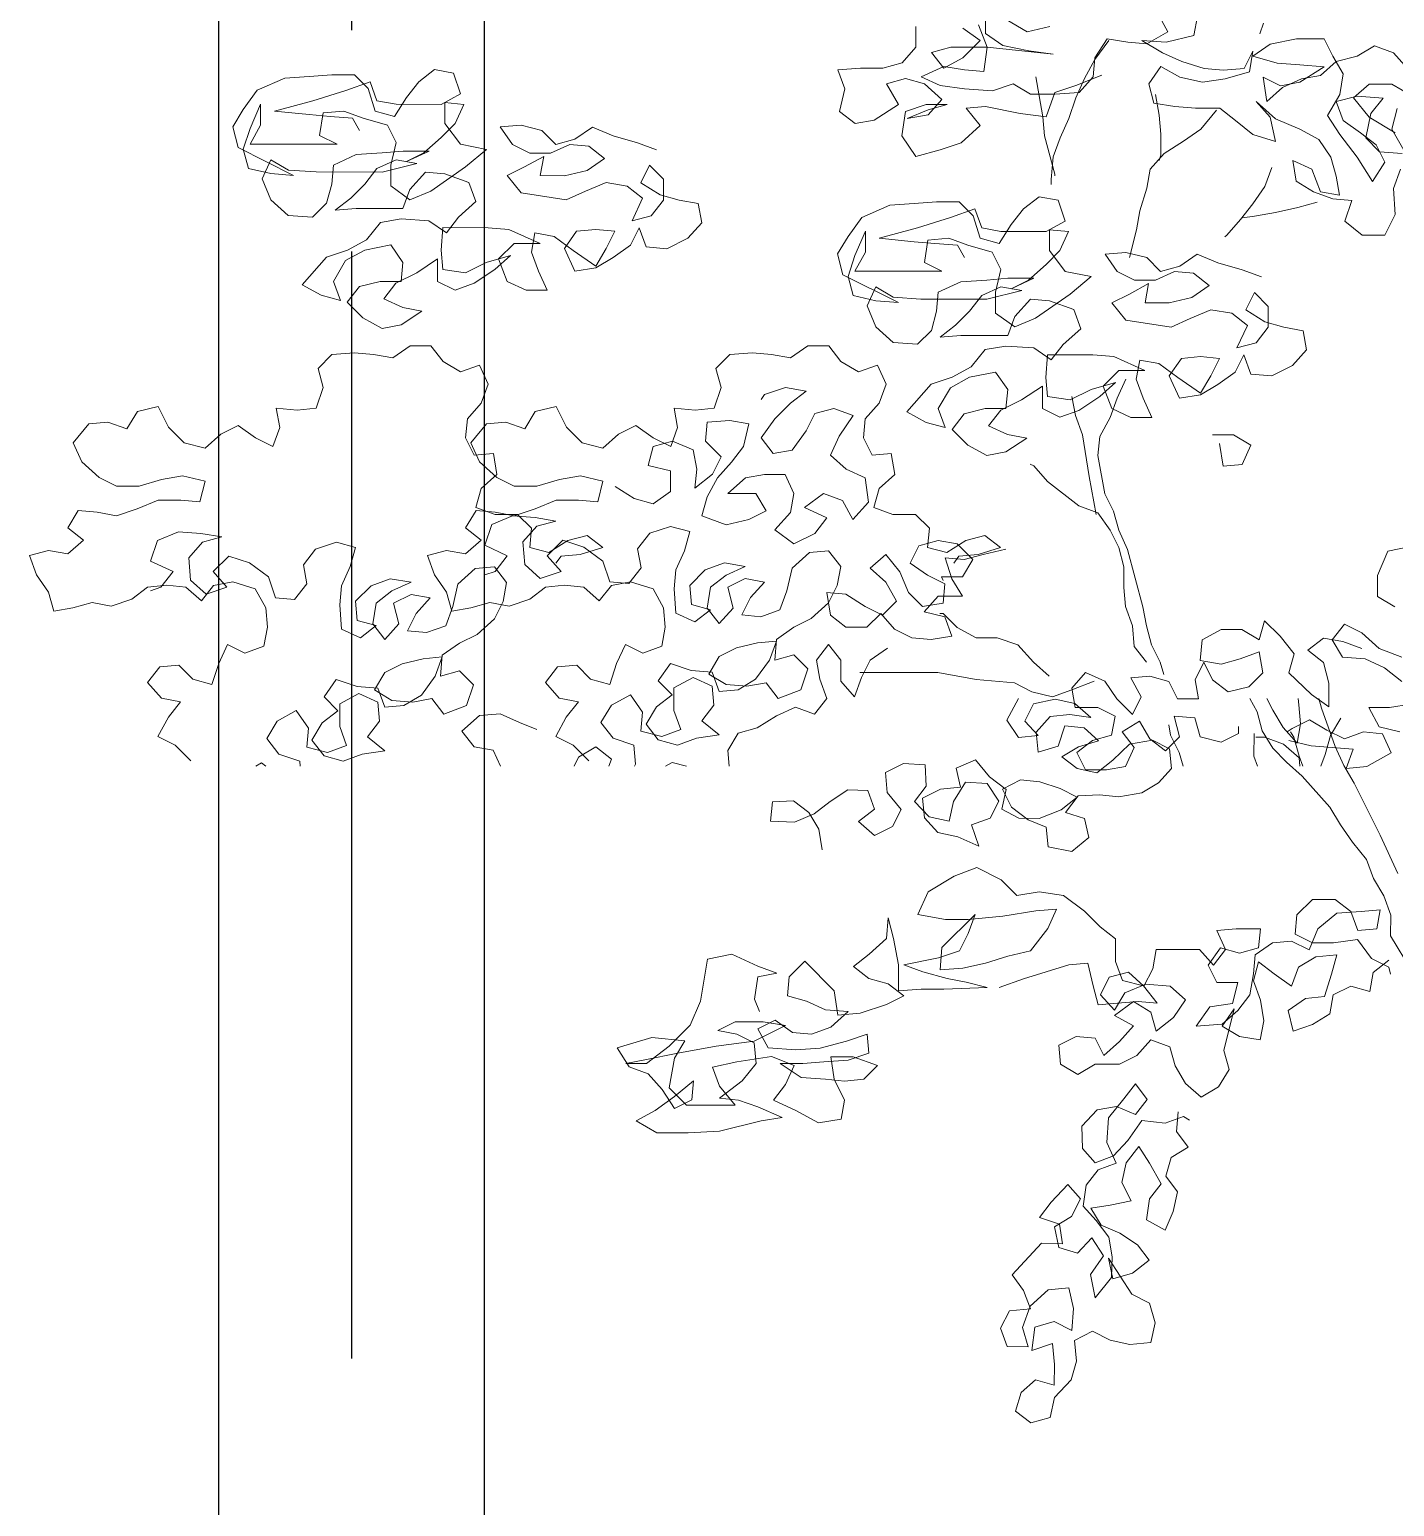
# Model space of a CAD drawing. Header units: metres. Extents: x -58 to 722, y -1100 to 345.
# Drawn here: x 196.972 to 197.742, y -487.967 to -487.133 of the extents above; entities that cross this region are included whole.
import ezdxf

# ---------------------------------------------------------------- set-up
doc = ezdxf.new("R2010")
doc.units = ezdxf.units.M
doc.header["$MEASUREMENT"] = 0
doc.linetypes.add('CENTER2', pattern=[1.125, 0.75, -0.125, 0.125, -0.125])
doc.linetypes.add('CENTERX2', pattern=[4, 2.5, -0.5, 0.5, -0.5])
doc.layers.add('FSR_ARQ_006ARBOLES', color=74, linetype='Continuous', lineweight=0)
doc.layers.add('FSR_ARQ_010MUROBAJO', color=33, linetype='Continuous')
doc.layers.add('FSR_ARQ_016EJES', color=135, linetype='CENTER2')

# ---------------------------------------------------------------- blocks, each defined once
blk = doc.blocks.new('arboles fsr 01')
at = {"layer": 'FSR_ARQ_006ARBOLES'}
for points in [[(186.21556, -35.21527), (186.20483, -35.21955), (186.19624, -35.22241), (186.19266, -35.23242), (186.18193, -35.23098), (186.16763, -35.2281), (186.15976, -35.22881), (186.16548, -35.23597), (186.1576, -35.24311), (186.14902, -35.24596), (186.139, -35.24882), (186.13329, -35.24023), (186.13473, -35.23022), (186.14331, -35.22736), (186.1519, -35.22737), (186.14403, -35.22951), (186.13544, -35.23308), (186.14403, -35.23166), (186.14975, -35.22522), (186.14261, -35.21878), (186.13474, -35.21663), (186.12687, -35.21877), (186.13187, -35.22735), (186.12185, -35.23378), (186.11398, -35.2352), (186.10755, -35.23019), (186.10971, -35.2209), (186.10685, -35.21303), (186.11615, -35.21232), (186.12545, -35.21233), (186.13332, -35.21019), (186.13905, -35.20376), (186.13905, -35.19518)], [(186.15836, -35.19591), (186.16551, -35.20092), (186.15835, -35.20807), (186.15048, -35.21235), (186.14548, -35.20591), (186.15335, -35.20377), (186.16837, -35.20379), (186.19554, -35.20667), (186.18553, -35.20523), (186.17481, -35.20308), (186.16766, -35.19806), (186.16767, -35.18948)], [(186.17625, -35.19235), (186.18482, -35.19736), (186.19412, -35.19523)], [(186.23847, -35.18955), (186.24275, -35.19742), (186.23417, -35.20242), (186.2263, -35.20169), (186.21772, -35.20026), (186.21271, -35.20812), (186.21198, -35.21598), (186.20626, -35.22242), (186.19624, -35.22312), (186.18623, -35.22311), (186.17908, -35.21881), (186.1705, -35.22167), (186.15906, -35.22094), (186.14904, -35.2195), (186.14118, -35.21592), (186.15048, -35.21164), (186.15906, -35.21307), (186.16693, -35.2138), (186.16837, -35.20379), (186.1648, -35.19449)], [(186.25492, -35.19099), (186.25348, -35.19886), (186.24204, -35.20171), (186.23202, -35.20098), (186.2406, -35.206), (186.24847, -35.20958), (186.25776, -35.21245), (186.26563, -35.21317), (186.27421, -35.21247), (186.27779, -35.20532), (186.27635, -35.2139), (186.26634, -35.21675), (186.25704, -35.21817), (186.24774, -35.21602), (186.23988, -35.21172), (186.23487, -35.21887), (186.23701, -35.22674), (186.24559, -35.22817), (186.25417, -35.2289), (186.26418, -35.22891), (186.27061, -35.23392), (186.27776, -35.23965), (186.28706, -35.24252), (186.28492, -35.2325), (186.2792, -35.22606), (186.28706, -35.23322), (186.29707, -35.23752), (186.30494, -35.24182), (186.30994, -35.24897), (186.31207, -35.25684), (186.3135, -35.26471), (186.30563, -35.26327), (186.30206, -35.25397), (186.2942, -35.25039), (186.29562, -35.25897), (186.30277, -35.26327), (186.31064, -35.26614), (186.3185, -35.26686), (186.31563, -35.27544), (186.32278, -35.28117), (186.33208, -35.28118), (186.33638, -35.2726), (186.33567, -35.26187), (186.33854, -35.25401)], [(186.33998, -35.24614), (186.33498, -35.23755), (186.33713, -35.22897)], [(186.34357, -35.22397), (186.335, -35.21896), (186.3257, -35.21895), (186.31926, -35.22466), (186.32569, -35.23254), (186.33641, -35.23898)], [(186.33926, -35.24757), (186.32996, -35.24685), (186.32425, -35.24112), (186.3264, -35.23111), (186.33141, -35.22468), (186.32069, -35.22395), (186.3121, -35.22609), (186.31496, -35.23396), (186.3221, -35.23897), (186.32854, -35.24398), (186.33211, -35.25114), (186.32709, -35.259), (186.32066, -35.24898), (186.31352, -35.23968), (186.30852, -35.23181), (186.31354, -35.22323), (186.31497, -35.21465), (186.31069, -35.20749), (186.30712, -35.20034), (186.29568, -35.20033), (186.28495, -35.20246), (186.27779, -35.20746), (186.2878, -35.21033), (186.2971, -35.21106), (186.30711, -35.21178), (186.29709, -35.21821), (186.28922, -35.21963), (186.28207, -35.21605), (186.28349, -35.22606), (186.28994, -35.22035), (186.29781, -35.21678), (186.30568, -35.21535), (186.31212, -35.20964), (186.3207, -35.2075), (186.32786, -35.20322), (186.33572, -35.20608), (186.34144, -35.21253)], [(186.28209, -35.19388), (186.28066, -35.19817)], [(186.21843, -35.20097), (186.21271, -35.20883), (186.20841, -35.2167), (186.20482, -35.22456), (186.20196, -35.23314), (186.19837, -35.241), (186.1955, -35.24887), (186.19478, -35.25817), (186.19478, -35.26031)], [(186.03225, -35.24595), (186.02439, -35.24309), (186.01438, -35.24022), (186.0058, -35.23663), (185.99864, -35.24163), (185.99077, -35.24377), (185.98506, -35.23804), (185.97648, -35.23589), (185.96789, -35.2366), (185.97289, -35.24375), (185.98004, -35.24734), (185.98862, -35.24735), (185.99649, -35.24378), (186.00436, -35.2445), (186.01079, -35.24951), (186.00364, -35.25451), (185.99434, -35.25665), (185.98432, -35.25664), (185.98576, -35.24877), (185.97789, -35.25306), (185.97074, -35.25663), (185.97645, -35.26378), (185.99504, -35.26666), (186.00291, -35.26309), (186.0115, -35.25952), (186.02008, -35.26096), (186.02651, -35.26597), (186.02221, -35.27527), (186.03008, -35.27313), (186.03509, -35.2667), (186.0351, -35.25812), (186.02939, -35.25239), (186.0258, -35.25954), (186.03367, -35.26455), (186.04153, -35.2667), (186.0494, -35.26814), (186.05082, -35.27601), (186.04509, -35.28244), (186.03651, -35.28672), (186.02792, -35.286), (186.02507, -35.27813), (186.02149, -35.28528), (186.01433, -35.29028), (186.00718, -35.29457), (185.99859, -35.29599), (185.99431, -35.28669), (185.99932, -35.27954), (186.00719, -35.27883), (186.01506, -35.27955), (186.01147, -35.2867), (186.00718, -35.29385), (185.99789, -35.2874), (185.99002, -35.28168), (185.98216, -35.28024), (185.98072, -35.2881), (185.98357, -35.29597), (185.98714, -35.30384), (185.97856, -35.30384), (185.9707, -35.30025), (185.96713, -35.29095), (185.97357, -35.28452), (185.9843, -35.28453), (185.97143, -35.2788), (185.96285, -35.27807), (185.94425, -35.27806), (185.94353, -35.28735), (185.94424, -35.29522), (185.95353, -35.29666), (185.96212, -35.29238), (185.97214, -35.28953), (185.96569, -35.29524), (185.95711, -35.30096), (185.94924, -35.30381), (185.94209, -35.30023), (185.9421, -35.29093), (185.93351, -35.29664), (185.92492, -35.30093), (185.91991, -35.30736), (185.92777, -35.31094), (185.93564, -35.31238), (185.92705, -35.31809), (185.91918, -35.31952), (185.91132, -35.31522), (185.90489, -35.30878), (185.9099, -35.30234), (185.91849, -35.30021), (185.92707, -35.30021), (185.92779, -35.29235), (185.92279, -35.28519), (185.91206, -35.28733), (185.90419, -35.29161), (185.89918, -35.30019), (185.90203, -35.30806), (185.89416, -35.3059), (185.8863, -35.30161), (185.89632, -35.29017), (185.90491, -35.28732), (185.91278, -35.28304), (185.91851, -35.27589), (185.92709, -35.27447), (185.93853, -35.27519), (185.94568, -35.2802), (185.95069, -35.27377), (185.95785, -35.26734), (185.955, -35.25947), (185.94499, -35.25589), (185.93712, -35.25517), (185.93068, -35.26231), (185.92781, -35.27018), (185.9085, -35.27016), (185.89992, -35.27087), (185.90636, -35.26586), (185.91209, -35.26015), (185.9171, -35.25372), (185.92497, -35.25015), (185.93355, -35.25159), (185.91924, -35.25515), (185.89207, -35.25512), (185.88062, -35.2544), (185.87347, -35.2501), (185.86989, -35.25796), (185.87346, -35.26655), (185.88061, -35.27299), (185.89062, -35.27372), (185.89634, -35.268), (185.8985, -35.26014), (185.89922, -35.25227), (185.90852, -35.24799), (185.91925, -35.24728), (185.92783, -35.24657), (185.93856, -35.24658), (185.92926, -35.25087), (185.93641, -35.2473), (185.94357, -35.24087), (185.9493, -35.23515), (185.95288, -35.22729), (185.94502, -35.22656), (185.94501, -35.23515), (185.95144, -35.24374), (185.96216, -35.24589), (185.95357, -35.25303), (185.93926, -35.26303), (185.93068, -35.2666), (185.92281, -35.26087), (185.92282, -35.25229), (185.92498, -35.243), (185.92141, -35.23584), (185.9114, -35.23297), (185.90353, -35.2301), (185.89495, -35.23081), (185.89351, -35.24011), (185.90066, -35.24369), (185.8649, -35.24366), (185.8692, -35.23579), (185.8692, -35.22721), (185.8649, -35.23722), (185.86204, -35.2458), (185.86417, -35.25367), (185.87347, -35.25582), (185.88277, -35.25655), (185.85989, -35.24508), (185.85775, -35.2365), (185.86205, -35.22935), (185.86778, -35.22149), (185.87923, -35.21649), (185.88924, -35.21579), (185.89854, -35.21508), (185.90784, -35.21509), (185.91355, -35.22081), (185.9164, -35.23011), (185.92427, -35.23227), (185.92928, -35.2244), (185.9343, -35.21797), (185.94074, -35.21297), (185.9486, -35.21441), (185.95146, -35.22299), (185.94359, -35.22728), (185.92499, -35.22726), (185.91712, -35.22582), (185.91427, -35.21795), (185.90425, -35.22152), (185.89066, -35.2258), (185.87492, -35.23008), (185.88923, -35.23152), (185.89781, -35.23224), (185.9071, -35.23297), (185.90996, -35.23798)], [(186.18838, -35.21596), (186.18981, -35.22383), (186.19123, -35.23241), (186.19194, -35.24028), (186.19621, -35.25602), (186.19621, -35.25674)], [(186.23772, -35.22316), (186.23915, -35.23174), (186.23986, -35.23961), (186.23985, -35.24819), (186.23913, -35.25034)], [(186.26275, -35.22962), (186.25631, -35.23748), (186.24915, -35.24248), (186.24128, -35.24748), (186.23555, -35.25391), (186.23411, -35.26178), (186.23124, -35.27107), (186.22981, -35.27894), (186.22694, -35.29038)], [(186.28562, -35.25324), (186.28275, -35.26111), (186.27773, -35.26825), (186.27272, -35.27469), (186.26699, -35.28112), (186.26628, -35.28183)], [(186.28128, -35.2983), (186.27342, -35.29543), (186.26341, -35.29256), (186.25483, -35.28897), (186.24767, -35.29397), (186.2398, -35.29611), (186.23409, -35.29038), (186.22551, -35.28823), (186.21692, -35.28894), (186.22192, -35.2961), (186.22907, -35.29968), (186.23765, -35.29969), (186.24553, -35.29612), (186.25339, -35.29684), (186.25982, -35.30185), (186.25267, -35.30685), (186.24337, -35.30899), (186.23336, -35.30898), (186.23479, -35.30111), (186.22692, -35.3054), (186.21977, -35.30897), (186.22548, -35.31612), (186.24407, -35.319), (186.25194, -35.31543), (186.26053, -35.31187), (186.26911, -35.3133), (186.27554, -35.31832), (186.27124, -35.32761), (186.27911, -35.32547), (186.28412, -35.31904), (186.28413, -35.31046), (186.27842, -35.30473), (186.27483, -35.31188), (186.2827, -35.31689), (186.29056, -35.31904), (186.29843, -35.32048), (186.29985, -35.32835), (186.29412, -35.33478), (186.28554, -35.33907), (186.27696, -35.33834), (186.2741, -35.33047), (186.27052, -35.33762), (186.26336, -35.34262), (186.25621, -35.34691), (186.24762, -35.34833), (186.24334, -35.33903), (186.24835, -35.33188), (186.25622, -35.33117), (186.26409, -35.33189), (186.26051, -35.33904), (186.25621, -35.34619), (186.24692, -35.33975), (186.23905, -35.33402), (186.23119, -35.33258), (186.22975, -35.34044), (186.2326, -35.34831), (186.23617, -35.35619), (186.22759, -35.35618), (186.21973, -35.35259), (186.21616, -35.34329), (186.2226, -35.33686), (186.23333, -35.33687), (186.22046, -35.33114), (186.21188, -35.33042), (186.19328, -35.3304), (186.19256, -35.3397), (186.19327, -35.34756), (186.20256, -35.349), (186.21115, -35.34472), (186.22117, -35.34187), (186.21472, -35.34758), (186.20614, -35.3533), (186.19827, -35.35615), (186.19112, -35.35257), (186.19113, -35.34327), (186.18254, -35.34898), (186.17395, -35.35327), (186.16894, -35.3597), (186.1768, -35.36328), (186.18467, -35.36472), (186.17608, -35.37043), (186.16821, -35.37186), (186.16035, -35.36756), (186.15392, -35.36112), (186.15893, -35.35468), (186.16752, -35.35255), (186.1761, -35.35255), (186.17682, -35.34469), (186.17182, -35.33753), (186.16109, -35.33967), (186.15322, -35.34395), (186.14821, -35.35253), (186.15106, -35.3604), (186.1432, -35.35825), (186.13533, -35.35395), (186.14536, -35.34251), (186.15394, -35.33966), (186.16181, -35.33538), (186.16754, -35.32823), (186.17612, -35.32681), (186.18757, -35.32753), (186.19471, -35.33255), (186.19973, -35.32611), (186.20688, -35.31968), (186.20403, -35.31181), (186.19402, -35.30823), (186.18615, -35.30751), (186.17971, -35.31465), (186.17684, -35.32252), (186.15753, -35.3225), (186.14895, -35.32321), (186.15539, -35.31821), (186.16112, -35.31249), (186.16613, -35.30606), (186.174, -35.30249), (186.18258, -35.30393), (186.16827, -35.30749), (186.1411, -35.30746), (186.12965, -35.30674), (186.12251, -35.30244), (186.11892, -35.31031), (186.12249, -35.31889), (186.12964, -35.32533), (186.13965, -35.32606), (186.14538, -35.32034), (186.14753, -35.31248), (186.14825, -35.30461), (186.15755, -35.30033), (186.16828, -35.29962), (186.17686, -35.29891), (186.18759, -35.29892), (186.17829, -35.30321), (186.18545, -35.29964), (186.1926, -35.29321), (186.19833, -35.28749), (186.20191, -35.27963), (186.19405, -35.27891), (186.19404, -35.28749), (186.20047, -35.29608), (186.21119, -35.29823), (186.2026, -35.30538), (186.18829, -35.31537), (186.17971, -35.31894), (186.17184, -35.31321), (186.17185, -35.30463), (186.17401, -35.29534), (186.17044, -35.28818), (186.16043, -35.28531), (186.15256, -35.28244), (186.14398, -35.28315), (186.14254, -35.29245), (186.14969, -35.29603), (186.11393, -35.296), (186.11823, -35.28813), (186.11824, -35.27955), (186.11393, -35.28956), (186.11107, -35.29814), (186.1132, -35.30601), (186.1225, -35.30816), (186.1318, -35.30889), (186.10892, -35.29742), (186.10678, -35.28884), (186.11108, -35.28169), (186.11681, -35.27383), (186.12826, -35.26883), (186.13827, -35.26813), (186.14757, -35.26742), (186.15687, -35.26743), (186.16258, -35.27315), (186.16544, -35.28245), (186.1733, -35.28461), (186.17831, -35.27675), (186.18333, -35.27031), (186.18977, -35.26531), (186.19763, -35.26675), (186.20049, -35.27534), (186.19262, -35.27962), (186.17402, -35.2796), (186.16615, -35.27816), (186.1633, -35.27029), (186.15329, -35.27386), (186.13969, -35.27814), (186.12395, -35.28242), (186.13826, -35.28386), (186.14684, -35.28458), (186.15614, -35.28531), (186.15899, -35.29032)], [(186.3042, -35.26756), (186.29633, -35.2697), (186.28703, -35.27184), (186.27845, -35.27326), (186.27344, -35.27397)], [(185.84048, -35.49758), (185.83405, -35.49114), (185.8269, -35.48756), (185.8312, -35.47969), (185.83621, -35.47326), (185.82835, -35.47182), (185.82263, -35.46538), (185.82765, -35.45895), (185.83551, -35.45824), (185.84123, -35.46397), (185.84909, -35.46612), (185.85196, -35.45754), (185.85555, -35.44968), (185.86269, -35.45326), (185.87056, -35.45041), (185.872, -35.44254), (185.87129, -35.43467), (185.86701, -35.4268), (185.85772, -35.42393), (185.84985, -35.42536), (185.84483, -35.43179), (185.8384, -35.42606), (185.83054, -35.42534), (185.82267, -35.42605), (185.81623, -35.43105), (185.80764, -35.4339), (185.79978, -35.43246), (185.79191, -35.4346), (185.78404, -35.43602), (185.7819, -35.42815), (185.7769, -35.421), (185.77405, -35.41313), (185.78192, -35.41099), (185.78978, -35.41243), (185.79622, -35.40671), (185.78979, -35.4017), (185.79409, -35.39455), (185.80196, -35.39527), (185.80982, -35.39671), (185.81841, -35.39386), (185.82699, -35.39029), (185.83629, -35.3903), (185.84416, -35.39102), (185.84631, -35.38244), (185.83701, -35.38029), (185.82843, -35.38171), (185.81913, -35.38456), (185.80983, -35.38455), (185.80268, -35.38097), (185.79554, -35.37453), (185.79197, -35.36666), (185.79841, -35.3588), (185.80628, -35.35809), (185.81415, -35.36096), (185.81844, -35.35381), (185.82703, -35.35167), (185.83131, -35.36026), (185.83774, -35.3667), (185.84632, -35.36885), (185.85276, -35.36314), (185.85992, -35.35957), (185.86707, -35.36458), (185.87422, -35.36816), (185.87708, -35.3603), (185.87566, -35.35243), (185.88424, -35.35315), (185.89211, -35.35244), (185.89498, -35.34386), (185.89284, -35.336), (185.89857, -35.33028), (185.90787, -35.32957), (185.91573, -35.33029), (185.9236, -35.33173), (185.93075, -35.32673), (185.93934, -35.32674), (185.94434, -35.33318), (185.95149, -35.33748), (185.95936, -35.33463), (185.96292, -35.3425), (185.96006, -35.35036), (185.95433, -35.35679), (185.95361, -35.36466), (185.95718, -35.37181), (185.96504, -35.37111), (185.96647, -35.37969), (185.96002, -35.38541), (185.95787, -35.39327), (185.96574, -35.39614), (185.97503, -35.39615), (185.98075, -35.40187), (185.98003, -35.40974), (185.98789, -35.41189), (185.99576, -35.40689), (186.00363, -35.40476), (186.01007, -35.40977), (186.00077, -35.41262), (185.9929, -35.41333), (185.99075, -35.41619)], [(186.00432, -35.49758), (185.99789, -35.49114), (185.99074, -35.48756), (185.99504, -35.47969), (186.00005, -35.47326), (185.99218, -35.47182), (185.98647, -35.46538), (185.99148, -35.45895), (185.99935, -35.45824), (186.00507, -35.46397), (186.01293, -35.46612), (186.0158, -35.45754), (186.01938, -35.44968), (186.02653, -35.45326), (186.0344, -35.45041), (186.03584, -35.44254), (186.03513, -35.43467), (186.03085, -35.4268), (186.02155, -35.42393), (186.01368, -35.42536), (186.00867, -35.43179), (186.00224, -35.42606), (185.99437, -35.42534), (185.9865, -35.42605), (185.98006, -35.43105), (185.97148, -35.4339), (185.96361, -35.43246), (185.95574, -35.4346), (185.94788, -35.43602), (185.94574, -35.42815), (185.94074, -35.421), (185.93788, -35.41313), (185.94575, -35.41099), (185.95362, -35.41243), (185.96006, -35.40671), (185.95363, -35.4017), (185.95793, -35.39455), (185.96579, -35.39527), (185.97366, -35.39671), (185.98224, -35.39386), (185.99083, -35.39029), (186.00013, -35.3903), (186.00799, -35.39102), (186.01015, -35.38244), (186.00085, -35.38029), (185.99227, -35.38171), (185.98297, -35.38456), (185.97367, -35.38455), (185.96652, -35.38097), (185.95937, -35.37453), (185.95581, -35.36666), (185.96225, -35.3588), (185.97012, -35.35809), (185.97798, -35.36096), (185.98228, -35.35381), (185.99086, -35.35167), (185.99515, -35.36026), (186.00158, -35.3667), (186.01016, -35.36885), (186.0166, -35.36314), (186.02376, -35.35957), (186.0309, -35.36458), (186.03805, -35.36816), (186.04092, -35.3603), (186.0395, -35.35243), (186.04808, -35.35315), (186.05595, -35.35244), (186.05881, -35.34386), (186.05668, -35.336), (186.0624, -35.33028), (186.0717, -35.32957), (186.07957, -35.33029), (186.08743, -35.33173), (186.09459, -35.32673), (186.10317, -35.32674), (186.10817, -35.33318), (186.11532, -35.33748), (186.12319, -35.33463), (186.12676, -35.3425), (186.12389, -35.35036), (186.11816, -35.35679), (186.11744, -35.36466), (186.12101, -35.37181), (186.12888, -35.37111), (186.1303, -35.37969), (186.12386, -35.38541), (186.12171, -35.39327), (186.12957, -35.39614), (186.13887, -35.39615), (186.14459, -35.40187), (186.14386, -35.40974), (186.15173, -35.41189), (186.1596, -35.40689), (186.16747, -35.40476), (186.1739, -35.40977), (186.1646, -35.41262), (186.15673, -35.41333), (186.15459, -35.41619)], [(186.01515, -35.38459), (186.02301, -35.3896), (186.03088, -35.39176), (186.03803, -35.38676), (186.03804, -35.37817), (186.02875, -35.37602), (186.0309, -35.36816), (186.03877, -35.36602), (186.04735, -35.3696), (186.04877, -35.37747), (186.04805, -35.38534), (186.05521, -35.37962), (186.05879, -35.37247), (186.05236, -35.36603), (186.05308, -35.35816), (186.06238, -35.35746), (186.07024, -35.35889), (186.06809, -35.36819), (186.06308, -35.37462), (186.05735, -35.38105), (186.05305, -35.38892), (186.0509, -35.39678), (186.06091, -35.40037), (186.07021, -35.39823), (186.07736, -35.39466), (186.07308, -35.3875), (186.06164, -35.38749), (186.06879, -35.38106), (186.07666, -35.37964), (186.08524, -35.37965), (186.08881, -35.38752), (186.08738, -35.39538), (186.08093, -35.40253), (186.08879, -35.40826), (186.09738, -35.40398), (186.10239, -35.39754), (186.0931, -35.39324), (186.10097, -35.38753), (186.10884, -35.3904), (186.11312, -35.39827), (186.11956, -35.39112), (186.11814, -35.38111), (186.11028, -35.37753), (186.10385, -35.3718), (186.10743, -35.36393), (186.11316, -35.35536), (186.10529, -35.35249), (186.09743, -35.35463), (186.09384, -35.36178), (186.08811, -35.36964), (186.08025, -35.37106), (186.07525, -35.36462), (186.08097, -35.35676), (186.08742, -35.35033), (186.09386, -35.34533), (186.08528, -35.34389), (186.07669, -35.34674), (186.07526, -35.34889)], [(186.20328, -35.34757), (186.2047, -35.35544), (186.20756, -35.36331), (186.2104, -35.38048), (186.21325, -35.39622)], [(186.26406, -35.36694), (186.26548, -35.37624), (186.27335, -35.37553), (186.27693, -35.36767), (186.26978, -35.36337), (186.2612, -35.36336)], [(186.02315, -35.49982), (186.02363, -35.49903), (186.02292, -35.49116), (186.01434, -35.48829), (186.00934, -35.48185), (186.01364, -35.4747), (186.02151, -35.47042), (186.02651, -35.47758), (186.02579, -35.48544), (186.03437, -35.4876), (186.04224, -35.48474), (186.03938, -35.47687), (186.03939, -35.46758), (186.04726, -35.46329), (186.05513, -35.46687), (186.05583, -35.47474), (186.05082, -35.48117), (186.05797, -35.4869), (186.04867, -35.48832), (186.0408, -35.49118), (186.03293, -35.48903), (186.02793, -35.48258), (186.03223, -35.47544), (186.03867, -35.47044), (186.03296, -35.46471), (186.03797, -35.45756), (186.04655, -35.46043), (186.05513, -35.46115), (186.05799, -35.46902), (186.06585, -35.46832), (186.07301, -35.46403), (186.07874, -35.45617), (186.08161, -35.4483), (186.07374, -35.44901), (186.06515, -35.45115), (186.058, -35.45472), (186.0537, -35.46187), (186.06085, -35.46616), (186.06943, -35.46689), (186.0773, -35.46546), (186.0823, -35.47191), (186.0916, -35.46834), (186.09447, -35.45976), (186.08875, -35.45403), (186.08088, -35.45617), (186.08161, -35.44759), (186.08876, -35.44259), (186.09592, -35.43902), (186.10308, -35.43259), (186.10666, -35.42544), (186.1081, -35.41757), (186.1031, -35.41113), (186.09523, -35.41184), (186.08807, -35.41827), (186.08592, -35.42757), (186.08305, -35.43543), (186.07518, -35.43829), (186.06731, -35.43756), (186.07089, -35.43041), (186.07662, -35.42398), (186.06876, -35.42255), (186.0616, -35.42611), (186.06374, -35.4347), (186.05801, -35.44113), (186.05301, -35.43469), (186.05445, -35.42611), (186.06089, -35.42111), (186.06876, -35.41754), (186.06018, -35.4161), (186.05231, -35.41895), (186.04587, -35.42539), (186.04657, -35.43325), (186.05444, -35.43541), (186.048, -35.44041), (186.04013, -35.43682), (186.03943, -35.42681), (186.04015, -35.41894), (186.04373, -35.41108), (186.04589, -35.40321), (186.03802, -35.40106), (186.02944, -35.40391), (186.02442, -35.41035), (186.02585, -35.41821), (186.02084, -35.42465), (186.01297, -35.42392), (186.01012, -35.41534), (186.00225, -35.40961), (185.99367, -35.40674), (185.98723, -35.41317), (185.99295, -35.41961), (185.98436, -35.42247), (185.97793, -35.41674), (185.97722, -35.40744), (185.98295, -35.40101), (185.99082, -35.39887), (185.98224, -35.39743), (185.97294, -35.39671), (185.96436, -35.40028), (185.96149, -35.40886), (185.97078, -35.41316), (185.96577, -35.41959), (185.96148, -35.42102)], [(185.88549, -35.49982), (185.8853, -35.4977), (185.87672, -35.49484), (185.87172, -35.48839), (185.87602, -35.48125), (185.88389, -35.47696), (185.88889, -35.48412), (185.88816, -35.49199), (185.89674, -35.49414), (185.90461, -35.49129), (185.90176, -35.48342), (185.90177, -35.47412), (185.90964, -35.46983), (185.9175, -35.47342), (185.91821, -35.48129), (185.9132, -35.48772), (185.92035, -35.49345), (185.91105, -35.49487), (185.90318, -35.49772), (185.89531, -35.49557), (185.89031, -35.48913), (185.89461, -35.48198), (185.90105, -35.47698), (185.89534, -35.47125), (185.90035, -35.4641), (185.90893, -35.46697), (185.91751, -35.4677), (185.92036, -35.47557), (185.92823, -35.47486), (185.93539, -35.47057), (185.94112, -35.46271), (185.94398, -35.45485), (185.93612, -35.45555), (185.92753, -35.45769), (185.92038, -35.46126), (185.91608, -35.46841), (185.92323, -35.47271), (185.93181, -35.47343), (185.93968, -35.47201), (185.94468, -35.47845), (185.95398, -35.47488), (185.95685, -35.4663), (185.95113, -35.46057), (185.94326, -35.46271), (185.94398, -35.45413), (185.95114, -35.44913), (185.9583, -35.44556), (185.96545, -35.43913), (185.96904, -35.43198), (185.97047, -35.42412), (185.96547, -35.41768), (185.95761, -35.41838), (185.95045, -35.42481), (185.94829, -35.43411), (185.94543, -35.44197), (185.93756, -35.44483), (185.92969, -35.44411), (185.93327, -35.43696), (185.939, -35.43053), (185.93113, -35.42909), (185.92398, -35.43266), (185.92612, -35.44124), (185.92039, -35.44767), (185.91539, -35.44123), (185.91683, -35.43265), (185.92327, -35.42765), (185.93114, -35.42408), (185.92256, -35.42264), (185.91469, -35.4255), (185.90824, -35.43193), (185.90895, -35.4398), (185.91682, -35.44195), (185.91038, -35.44695), (185.90251, -35.44337), (185.90181, -35.43335), (185.90253, -35.42549), (185.90611, -35.41762), (185.90826, -35.40976), (185.9004, -35.4076), (185.89181, -35.41046), (185.8868, -35.41689), (185.88823, -35.42476), (185.88321, -35.43119), (185.87535, -35.43047), (185.87249, -35.42188), (185.86463, -35.41615), (185.85605, -35.41328), (185.84961, -35.41972), (185.85533, -35.42616), (185.84674, -35.42901), (185.84031, -35.42328), (185.8396, -35.41398), (185.84533, -35.40755), (185.8532, -35.40541), (185.84462, -35.40398), (185.83532, -35.40325), (185.82674, -35.40682), (185.82387, -35.4154), (185.83316, -35.4197), (185.82815, -35.42613), (185.82386, -35.42756)], [(186.17605, -35.41049), (186.16675, -35.41262), (186.15888, -35.41476), (186.15101, -35.41404), (186.15386, -35.42262), (186.15815, -35.42978), (186.14814, -35.42977), (186.14241, -35.4362), (186.15099, -35.43835), (186.15384, -35.44622), (186.14526, -35.44765), (186.13739, -35.44692), (186.13024, -35.44334), (186.12453, -35.4369), (186.1188, -35.44262), (186.11022, -35.44261), (186.10379, -35.4376), (186.10236, -35.4283), (186.11023, -35.42902), (186.11809, -35.43403), (186.12524, -35.43762), (186.13097, -35.4319), (186.12669, -35.42403), (186.12025, -35.4183), (186.1267, -35.41259), (186.13241, -35.41974), (186.13598, -35.42833), (186.1417, -35.43406), (186.15028, -35.43263), (186.151, -35.42477), (186.14385, -35.42118), (186.13671, -35.41617), (186.14029, -35.40902), (186.14816, -35.40688), (186.15602, -35.40832), (186.16245, -35.41476), (186.15816, -35.42191), (186.14957, -35.4219), (186.15029, -35.42334)], [(186.33623, -35.43423), (186.32908, -35.42994), (186.32909, -35.42135), (186.33339, -35.41134), (186.3434, -35.40921)], [(186.33907, -35.45498), (186.32978, -35.45139), (186.32263, -35.44495), (186.31548, -35.44137), (186.31047, -35.4478), (186.31475, -35.45495), (186.32405, -35.45568), (186.33191, -35.45926), (186.33906, -35.46499)], [(186.34263, -35.47429), (186.33405, -35.47571), (186.32546, -35.4757), (186.32975, -35.48358), (186.33833, -35.48573)], [(186.32262, -35.45139), (186.31476, -35.44852), (186.30689, -35.44708), (186.30045, -35.45208), (186.30688, -35.45709), (186.30902, -35.46568), (186.30901, -35.47533), (186.30187, -35.47032), (186.29258, -35.46137), (186.29473, -35.45351), (186.28901, -35.44635), (186.28258, -35.43991), (186.28043, -35.44777), (186.27328, -35.44347), (186.2647, -35.44347), (186.25683, -35.44775), (186.25611, -35.45633), (186.26469, -35.45777), (186.27256, -35.45563), (186.28043, -35.45278), (186.28185, -35.46136), (186.27612, -35.46708), (186.26754, -35.46921), (186.26111, -35.4642), (186.25754, -35.45705), (186.25395, -35.4642), (186.25538, -35.47206), (186.24679, -35.47206), (186.24323, -35.4649), (186.23536, -35.46275), (186.22749, -35.46346), (186.23178, -35.47133), (186.22819, -35.47848), (186.22176, -35.47203), (186.21676, -35.46488), (186.2089, -35.46129), (186.20317, -35.46773), (186.20459, -35.47559), (186.21389, -35.4756), (186.22104, -35.47919), (186.2196, -35.48705), (186.21173, -35.48919), (186.20529, -35.49419), (186.20886, -35.50135), (186.21744, -35.50135), (186.22531, -35.49993), (186.2289, -35.49207), (186.2239, -35.48562), (186.23105, -35.48134), (186.23534, -35.4885), (186.24177, -35.49351), (186.2475, -35.48779), (186.24536, -35.47921), (186.25394, -35.47993), (186.25608, -35.4878), (186.26466, -35.48995), (186.27181, -35.48638), (186.27182, -35.48352)], [(186.12738, -35.45121), (186.12022, -35.45621), (186.11664, -35.46336), (186.11377, -35.47122), (186.10805, -35.46478), (186.10806, -35.4562), (186.10306, -35.44975), (186.09805, -35.45619), (186.09947, -35.46405), (186.10232, -35.47192), (186.09731, -35.47836), (186.08945, -35.47549), (186.08158, -35.47906), (186.07371, -35.48406), (186.06584, -35.4862), (186.06154, -35.49334), (186.06212, -35.49982)], [(186.10043, -35.53428), (186.09903, -35.52578), (186.0949, -35.51894), (186.08863, -35.51413), (186.07991, -35.51454), (186.07911, -35.5225), (186.08904, -35.52285), (186.09709, -35.51948), (186.10371, -35.51435), (186.11094, -35.50961), (186.11928, -35.50981), (186.12204, -35.51748), (186.11542, -35.5226), (186.12191, -35.52839), (186.12936, -35.52464), (186.13296, -35.51761), (186.12723, -35.5106), (186.12644, -35.50249), (186.13389, -35.49873), (186.14283, -35.49931), (186.14324, -35.50803), (186.13843, -35.5143), (186.14454, -35.52069), (186.15272, -35.52248), (186.15451, -35.5143), (186.15947, -35.50644), (186.16841, -35.50701), (186.17316, -35.51424), (186.16956, -35.52127), (186.16189, -35.52404), (186.16488, -35.5327), (186.15625, -35.52894), (186.14807, -35.52716), (186.14257, -35.52114), (186.14178, -35.51302), (186.14922, -35.50927), (186.15734, -35.50848), (186.15556, -35.50058), (186.16361, -35.49721), (186.16934, -35.50421), (186.17621, -35.5094), (186.17443, -35.51758), (186.18146, -35.52118), (186.1898, -35.52137), (186.19884, -35.51778), (186.20546, -35.51265), (186.19843, -35.50906), (186.19002, -35.50629), (186.18207, -35.50549), (186.17462, -35.50924), (186.17837, -35.51669), (186.18525, -35.52188), (186.19266, -35.52487), (186.19346, -35.53299), (186.20323, -35.53493), (186.21023, -35.5292), (186.20845, -35.52131), (186.20065, -35.51892), (186.20584, -35.51205), (186.21456, -35.51164), (186.22252, -35.51243), (186.232, -35.51081), (186.23885, -35.50668), (186.24426, -35.50079), (186.24346, -35.49267), (186.23643, -35.48908), (186.22695, -35.4907), (186.22017, -35.49741), (186.21354, -35.50253), (186.20537, -35.50075), (186.1991, -35.49594), (186.20594, -35.49181), (186.21422, -35.48942), (186.20833, -35.48401), (186.20037, -35.48321), (186.1976, -35.49162), (186.18933, -35.494), (186.18853, -35.48588), (186.19433, -35.47939), (186.20244, -35.4786), (186.211, -35.47978), (186.20451, -35.47398), (186.19633, -35.4722), (186.18745, -35.4742), (186.18385, -35.48124), (186.18936, -35.48725), (186.18124, -35.48805), (186.1765, -35.48082), (186.18125, -35.47198), (186.1813, -35.47191)], [(185.96797, -35.49982), (185.96499, -35.49325), (185.95712, -35.49182), (185.95212, -35.48538), (185.95928, -35.47895), (185.96786, -35.47824), (185.97573, -35.48182), (185.98288, -35.48469)], [(186.29255, -35.48926), (186.30185, -35.49142), (186.31901, -35.49286), (186.31614, -35.50073), (186.32473, -35.50002), (186.33474, -35.49431), (186.33117, -35.48644), (186.32331, -35.48572), (186.31544, -35.48857), (186.30829, -35.48499), (186.30114, -35.48069), (186.29399, -35.48426), (186.29184, -35.48569)], [(186.31402, -35.47999), (186.30972, -35.48713), (186.30757, -35.495), (186.30581, -35.49982)], [(186.27825, -35.48639), (186.27824, -35.49569), (186.27974, -35.49982)], [(186.29714, -35.49982), (186.29684, -35.49642), (186.2904, -35.49069), (186.28254, -35.48782), (186.27896, -35.48782)], [(185.99835, -35.49982), (186.00003, -35.49615), (186.00719, -35.49186), (186.01362, -35.49688), (186.01254, -35.49982)], [(185.8672, -35.49982), (185.86956, -35.49841), (185.87138, -35.49982)], [(186.0446, -35.49982), (186.03865, -35.49833), (186.0359, -35.49982)], [(186.17335, -35.59092), (186.18336, -35.58735), (186.20196, -35.58165), (186.20983, -35.58094), (186.21197, -35.59024), (186.21411, -35.59811), (186.22197, -35.5974), (186.23056, -35.59669), (186.23842, -35.59741), (186.23271, -35.59026), (186.22413, -35.5881), (186.22128, -35.58023), (186.22128, -35.57093), (186.21485, -35.56592), (186.20842, -35.55948), (186.19984, -35.55304), (186.18983, -35.5516), (186.18053, -35.55302), (186.1741, -35.54657), (186.16409, -35.54156), (186.15479, -35.54513), (186.14406, -35.55155), (186.13976, -35.56085), (186.1512, -35.563), (186.1605, -35.56301), (186.1748, -35.56159), (186.1884, -35.55946), (186.19698, -35.55875), (186.1934, -35.56662), (186.18623, -35.57591), (186.17694, -35.57805), (186.16763, -35.5809), (186.15834, -35.58304), (186.14904, -35.58374), (186.14976, -35.57445), (186.16336, -35.56087), (186.16049, -35.56873), (186.15691, -35.57588), (186.14833, -35.57874), (186.13402, -35.58158), (186.14188, -35.58445), (186.15189, -35.58732), (186.15976, -35.58876), (186.16834, -35.59091), (186.15046, -35.59161), (186.14116, -35.5916), (186.13186, -35.59231), (186.13187, -35.58158), (186.12974, -35.57085), (186.1276, -35.56227), (186.12688, -35.57085), (186.11972, -35.57728), (186.11328, -35.58228), (186.11971, -35.58729), (186.12758, -35.58944), (186.13401, -35.59446), (186.12685, -35.59803), (186.11612, -35.60159), (186.10682, -35.6023), (186.1054, -35.59228), (186.09326, -35.58012), (186.08681, -35.58655), (186.08609, -35.59441), (186.09396, -35.59657), (186.10182, -35.60015), (186.11112, -35.60087), (186.10396, -35.6073), (186.09609, -35.61016), (186.08822, -35.60943), (186.08107, -35.60442), (186.07392, -35.60799), (186.0782, -35.61586), (186.08965, -35.61659), (186.09966, -35.61588), (186.11039, -35.61303), (186.11897, -35.61018), (186.11968, -35.61804), (186.1111, -35.6209), (186.10108, -35.6216), (186.0925, -35.62231), (186.0832, -35.6223), (186.09178, -35.62803), (186.10179, -35.62876), (186.10966, -35.62948), (186.11753, -35.62877), (186.12325, -35.62305), (186.11324, -35.61947), (186.10395, -35.61946), (186.10537, -35.62876), (186.10965, -35.63735), (186.10821, -35.64521), (186.09892, -35.64663), (186.08962, -35.64162), (186.08033, -35.63732), (186.08534, -35.63089), (186.08892, -35.62302), (186.07963, -35.61944), (186.06532, -35.62157), (186.05531, -35.62371), (186.05816, -35.63158), (186.06459, -35.63945), (186.04457, -35.63943), (186.03742, -35.63227), (186.03958, -35.62012), (186.04388, -35.61297), (186.03029, -35.61153), (186.01598, -35.6158), (186.02098, -35.62368), (186.02884, -35.62654), (186.03456, -35.63299), (186.03956, -35.64086), (186.04671, -35.63729), (186.04744, -35.62942), (186.03956, -35.63585), (186.03169, -35.64157), (186.02382, -35.64585), (186.0324, -35.65086), (186.04527, -35.65088), (186.05815, -35.65017), (186.07531, -35.6459), (186.0839, -35.64447), (186.07389, -35.64017), (186.06603, -35.63731), (186.05816, -35.63658), (186.06746, -35.62944), (186.07319, -35.62229), (186.07248, -35.61371), (186.06533, -35.61013), (186.05747, -35.60869), (186.06462, -35.60512), (186.07607, -35.60513), (186.08536, -35.60657), (186.07248, -35.613), (186.05675, -35.61513), (186.04101, -35.61797), (186.02742, -35.62082), (186.01955, -35.62224), (186.02813, -35.62225), (186.03744, -35.61511), (186.04603, -35.60653), (186.05033, -35.59653), (186.0532, -35.57936), (186.06322, -35.57723), (186.07394, -35.58224), (186.08181, -35.58511), (186.07394, -35.58653), (186.0725, -35.59583), (186.07464, -35.60084)], [(186.33379, -35.57972), (186.32735, -35.58473), (186.32591, -35.59259), (186.31805, -35.59044), (186.31089, -35.59401), (186.30945, -35.60187), (186.3023, -35.60616), (186.29443, -35.60901), (186.29229, -35.60043), (186.29945, -35.59543), (186.30731, -35.59472), (186.31018, -35.58542), (186.31234, -35.57756), (186.30375, -35.57827), (186.2966, -35.58255), (186.29373, -35.59042), (186.28658, -35.5854), (186.28015, -35.58039), (186.278, -35.58826), (186.28085, -35.59613), (186.28227, -35.60471), (186.28084, -35.61258), (186.27225, -35.61114), (186.26511, -35.60684), (186.27012, -35.59969), (186.26581, -35.61685), (186.26795, -35.62472), (186.26365, -35.63187), (186.2565, -35.63615), (186.25007, -35.63043), (186.24578, -35.62327), (186.24364, -35.6154), (186.23578, -35.61253), (186.23005, -35.61897), (186.2229, -35.62254), (186.21288, -35.62253), (186.20573, -35.62681), (186.19858, -35.62251), (186.19787, -35.61465), (186.20503, -35.61108), (186.21289, -35.6118), (186.21646, -35.61895), (186.2229, -35.61324), (186.22863, -35.60681), (186.22077, -35.60251), (186.22864, -35.59679), (186.23579, -35.60109), (186.23793, -35.60896), (186.24508, -35.60325), (186.2501, -35.5961), (186.24367, -35.59037), (186.23365, -35.58965), (186.22507, -35.59321), (186.22077, -35.60036), (186.21505, -35.59392), (186.21864, -35.58677), (186.22651, -35.58463), (186.23294, -35.59036), (186.23652, -35.58321), (186.23796, -35.57535), (186.25584, -35.57536), (186.26155, -35.5818), (186.26657, -35.57537), (186.263, -35.5675), (186.27086, -35.56679), (186.28088, -35.5668), (186.28015, -35.57467), (186.27229, -35.57681), (186.26442, -35.57465), (186.25941, -35.5818), (186.26298, -35.58896), (186.27156, -35.58897), (186.26941, -35.59755), (186.26011, -35.59897), (186.25438, -35.60683), (186.26511, -35.60612), (186.27155, -35.60041), (186.27656, -35.59398), (186.278, -35.5854), (186.27872, -35.57753), (186.28588, -35.57253), (186.29375, -35.57182), (186.30089, -35.5754), (186.30448, -35.56682), (186.31235, -35.56039), (186.32237, -35.55969), (186.33023, -35.55898), (186.3288, -35.56685), (186.32093, -35.56755), (186.31807, -35.55968), (186.31164, -35.55467), (186.30234, -35.55466), (186.2959, -35.56109), (186.29518, -35.56896), (186.30233, -35.57254), (186.31091, -35.57255), (186.32092, -35.57113), (186.32664, -35.579), (186.33379, -35.58259), (186.3345, -35.58545)], [(186.24707, -35.64216), (186.24634, -35.65028), (186.25113, -35.65669), (186.24419, -35.66098), (186.24193, -35.66865), (186.24671, -35.67506), (186.24498, -35.68322), (186.24171, -35.69093), (186.23397, -35.68664), (186.23518, -35.678), (186.24002, -35.67176), (186.23517, -35.66332), (186.23087, -35.65639), (186.22555, -35.66316), (186.22381, -35.67132), (186.22761, -35.67877), (186.21908, -35.68059), (186.21103, -35.68189), (186.21532, -35.68882), (186.22302, -35.69209), (186.23028, -35.6969), (186.23506, -35.70331), (186.22816, -35.70861), (186.22015, -35.71092), (186.21833, -35.70238), (186.22796, -35.71722), (186.23518, -35.72101), (186.23749, -35.72903), (186.23575, -35.73719), (186.22717, -35.73799), (186.21902, -35.73626), (186.2118, -35.73246), (186.20434, -35.73627), (186.20515, -35.74484), (186.20289, -35.75251), (186.19607, -35.75984), (186.19433, -35.768), (186.18631, -35.7703), (186.18007, -35.76546), (186.18233, -35.75779), (186.18822, -35.75253), (186.19589, -35.75479), (186.19609, -35.74618), (186.19528, -35.7376), (186.18678, -35.74043), (186.18796, -35.73078), (186.19597, -35.72847), (186.20319, -35.73226), (186.20388, -35.72313), (186.20206, -35.71459), (186.19348, -35.7154), (186.18614, -35.72224), (186.1829, -35.73095), (186.18521, -35.73897), (186.1766, -35.73877), (186.1738, -35.73127), (186.1776, -35.72406), (186.18617, -35.72325), (186.18338, -35.71576), (186.1786, -35.70935), (186.19079, -35.69627), (186.1994, -35.69647), (186.1981, -35.68842), (186.18991, -35.68567), (186.19475, -35.67943), (186.20157, -35.6721), (186.20684, -35.67799), (186.20305, -35.68521), (186.19611, -35.6895), (186.19793, -35.69804), (186.2056, -35.7003), (186.21145, -35.69402), (186.21627, -35.70144), (186.21098, -35.70922), (186.21283, -35.71876), (186.21962, -35.71043), (186.21983, -35.70182), (186.21853, -35.69377), (186.21323, -35.68687), (186.20796, -35.68098), (186.20917, -35.67234), (186.21401, -35.6661), (186.2215, -35.6633), (186.21766, -35.65483), (186.21832, -35.64469), (186.22462, -35.63688), (186.22946, -35.63063), (186.23424, -35.63704), (186.2294, -35.64329), (186.22169, -35.64002), (186.21364, -35.64131), (186.2073, -35.64811), (186.20762, -35.65721), (186.21289, -35.6631), (186.22038, -35.6603), (186.22624, -35.65403), (186.23201, -35.64572), (186.24167, -35.6469), (186.24916, -35.64411), (186.25174, -35.64553)]]:
    blk.add_lwpolyline(points, dxfattribs=at)
at = {"layer": 'FSR_ARQ_006ARBOLES', "color": 35}
for points in [[(186.22546, -35.34044), (186.22188, -35.3483), (186.21901, -35.35617), (186.21471, -35.36403), (186.21399, -35.3719), (186.21683, -35.38764), (186.2204, -35.39479), (186.22254, -35.40266), (186.22611, -35.41053), (186.23253, -35.43414), (186.23395, -35.44201), (186.23609, -35.44988), (186.23966, -35.45703), (186.24108, -35.46204)], [(186.23393, -35.45703), (186.22893, -35.45058), (186.22823, -35.442), (186.22537, -35.43413), (186.22467, -35.42626), (186.22467, -35.41768), (186.22253, -35.40981), (186.21897, -35.40266), (186.21397, -35.3955), (186.2061, -35.39263), (186.19324, -35.38261), (186.18752, -35.37617), (186.18609, -35.37545)], [(186.19388, -35.46271), (186.18745, -35.45698), (186.18102, -35.44983), (186.17244, -35.44696), (186.16385, -35.44695), (186.15599, -35.44265), (186.15028, -35.43692), (186.14884, -35.43692)], [(186.21247, -35.46487), (186.20317, -35.46844), (186.1953, -35.47129), (186.18672, -35.46914), (186.17957, -35.46556), (186.16384, -35.46411), (186.14811, -35.46124), (186.11592, -35.46121)], [(186.34308, -35.58402), (186.33451, -35.56971), (186.33452, -35.56113), (186.33167, -35.55326), (186.32738, -35.5461), (186.32453, -35.53823), (186.31882, -35.53108), (186.31382, -35.52392), (186.30953, -35.51677), (186.2981, -35.50388), (186.29167, -35.49815), (186.28595, -35.49243), (186.28167, -35.48527), (186.27953, -35.4774), (186.27654, -35.47191)], [(186.28358, -35.47191), (186.28597, -35.47669), (186.29025, -35.48385), (186.29597, -35.49029), (186.2974, -35.48242), (186.2967, -35.47456), (186.29648, -35.47191)], [(186.30497, -35.47191), (186.30599, -35.476), (186.3117, -35.49174), (186.31527, -35.49961), (186.31955, -35.50676), (186.33026, -35.52823), (186.3374, -35.54397)], [(186.24901, -35.49982), (186.24749, -35.49423), (186.24392, -35.48707), (186.24321, -35.48278)], [(186.29833, -35.49982), (186.29684, -35.4957), (186.2947, -35.48783), (186.29327, -35.48569)]]:
    blk.add_lwpolyline(points, dxfattribs=at)

msp = doc.modelspace()

# ---------------------------------------------------------------- linework, layer by layer
at = {"layer": 'FSR_ARQ_010MUROBAJO', "ltscale": 0.005}
for p, q in [((197.07845, -486.50457), (197.07845, -489.26457)), ((197.22845, -486.50457), (197.22845, -489.26457))]:
    msp.add_line(p, q, dxfattribs=at)
at = {"layer": 'FSR_ARQ_016EJES', "linetype": 'CENTERX2', "ltscale": 0.25}
msp.add_line((197.15345, -475.25883), (197.15345, -489.25925), dxfattribs=at)

# ---------------------------------------------------------------- block references
at = {"layer": 'FSR_ARQ_006ARBOLES', "xscale": 1.371082351148036, "yscale": 1.371082351148036, "zscale": 1.371082351148036}
msp.add_blockref('arboles fsr 01', (-57.7398, -438.87617), dxfattribs=at)

doc.saveas('drawing.dxf')
